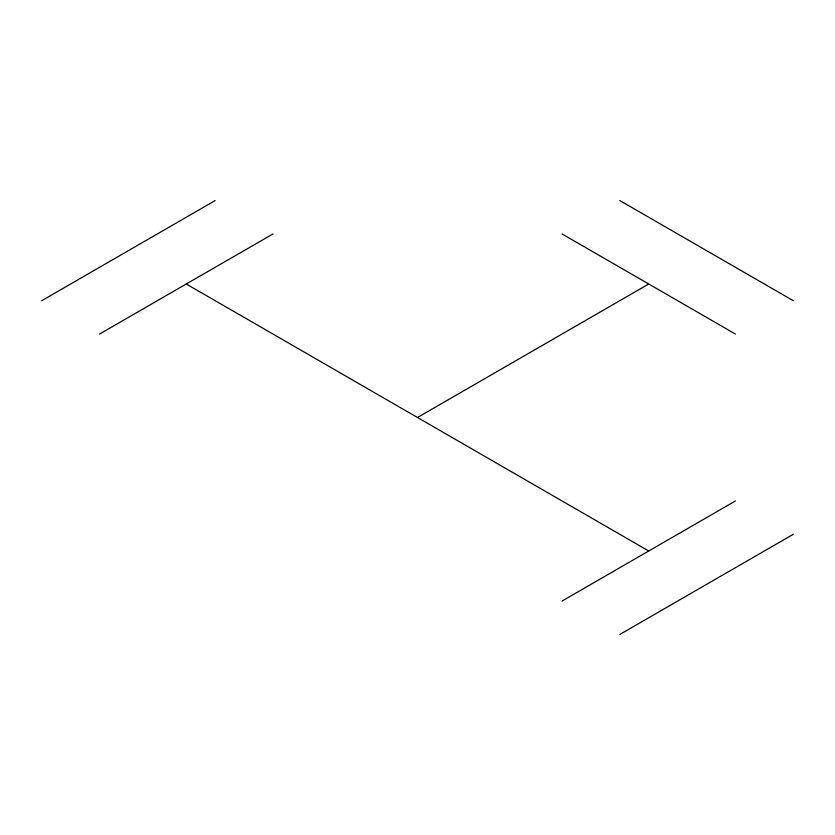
<?xml version="1.0" encoding="UTF-8"?>
<svg xmlns="http://www.w3.org/2000/svg" width="835" height="835" viewBox="0 0 835 835"><rect width="100%" height="100%" fill="white"/><g stroke="black" fill="none" stroke-linecap="round" stroke-linejoin="round"><path stroke-width="1.25" d="M41.75 300.683L215.169 200.557M99.553 334.063L272.982 233.936M417.5 417.5L648.732 283.994M562.018 601.064L735.447 500.937M619.831 634.443L793.25 534.317M619.831 200.557L793.25 300.683M562.018 233.936L735.447 334.063M186.268 283.994L648.732 551.006"/></g></svg>
